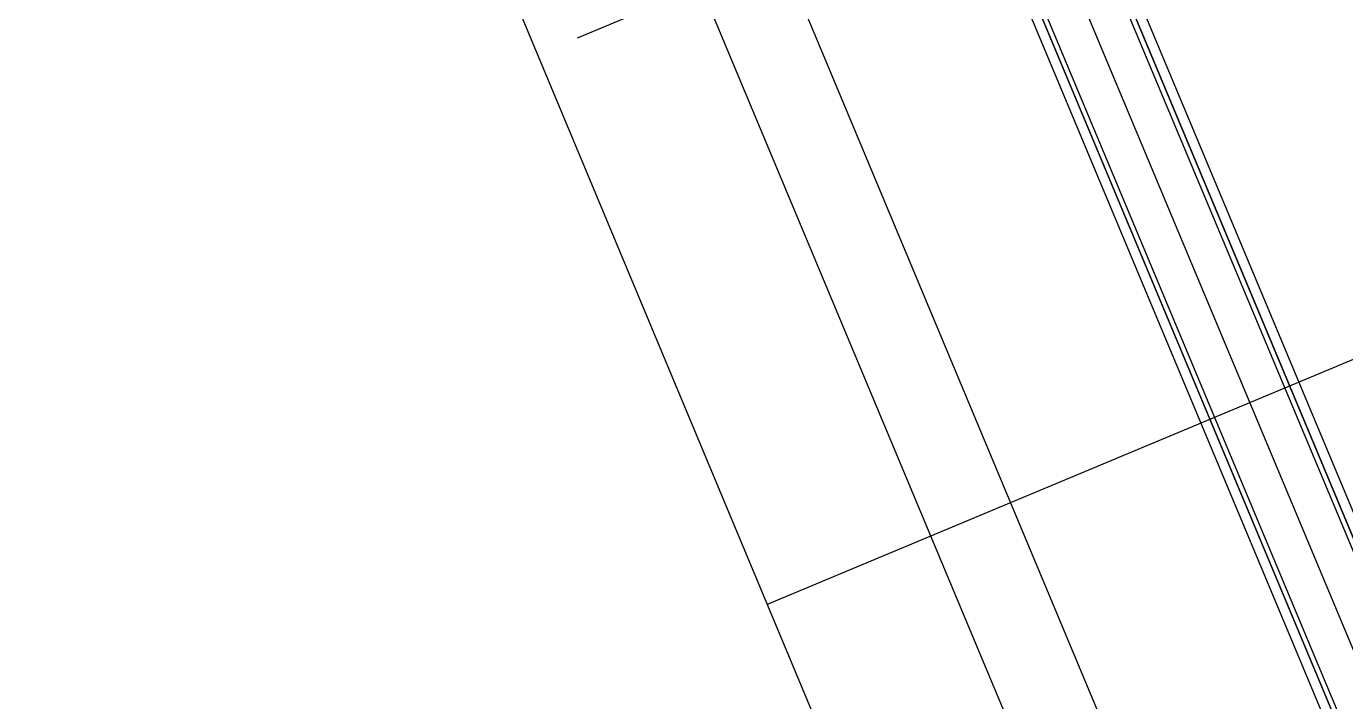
# Model space of a CAD drawing. Header units: millimetres. Extents: x 768159 to 833032, y -1374957 to -1225629.
# Drawn here: x 785957 to 789314, y -1321494 to -1319776 of the extents above; entities that cross this region are included whole.
import ezdxf
from ezdxf.xclip import XClip

# ---------------------------------------------------------------- set-up
doc = ezdxf.new("R2010")
doc.units = ezdxf.units.MM
doc.header["$LTSCALE"] = 10
doc.header["$MEASUREMENT"] = 0
doc.header["$XCLIPFRAME"] = 0
for name, color, linetype in [('I—平顶—分格线', 8, 'Continuous'), ('I—平顶—暖通', 144, 'Continuous'), ('I—平顶—造型', 122, 'Continuous')]:
    doc.layers.add(name, color=color, linetype=linetype)

# ---------------------------------------------------------------- blocks, each defined once
blk = doc.blocks.new('*U1701')
for p, q in [((268.9, 80.6), (3847.1, 80.6)), ((273.6, 75.9), (3842.4, 75.9)), ((273.6, 40.3), (3842.4, 40.3)), ((3847.1, 0), (268.9, 0)), ((3842.4, 4.7), (273.6, 4.7))]:
    blk.add_line(p, q)
blk = doc.blocks.new('70')
at = {"layer": 'I—平顶—分格线', "color": 1}
for centre in [(15, -30), (45, -30), (75, -30), (105, -30), (135, -30), (165, -30), (195, -30), (225, -30), (255, -30), (285, -30), (315, -30), (345, -30), (375, -30), (405, -30), (435, -30), (465, -30), (495, -30), (525, -30), (555, -30), (585, -30), (615, -30), (645, -30), (675, -30), (705, -30), (735, -30), (765, -30), (795, -30), (825, -30), (855, -30), (885, -30), (915, -30), (945, -30), (975, -30), (1005, -30), (1035, -30), (1065, -30), (1095, -30), (1125, -30), (1155, -30), (1185, -30), (1215, -30), (1245, -30), (1275, -30), (1305, -30), (1335, -30), (1365, -30), (30, -100), (60, -100), (90, -100), (120, -100), (150, -100), (180, -100), (210, -100), (240, -100), (270, -100), (300, -100), (330, -100), (360, -100), (390, -100), (420, -100), (450, -100), (480, -100), (510, -100), (540, -100), (570, -100), (600, -100), (630, -100), (660, -100), (690, -100), (720, -100), (750, -100), (780, -100), (810, -100), (840, -100), (870, -100), (900, -100), (930, -100), (960, -100), (990, -100), (1020, -100), (1050, -100), (1080, -100), (1110, -100), (1140, -100), (1170, -100), (1200, -100), (1230, -100), (1260, -100), (1290, -100), (1320, -100), (1350, -100), (1380, -100), (15, -170), (45, -170), (75, -170), (105, -170), (135, -170), (165, -170), (195, -170), (225, -170), (255, -170), (285, -170), (315, -170), (345, -170), (375, -170), (405, -170), (435, -170), (465, -170), (495, -170), (525, -170), (555, -170), (585, -170), (615, -170), (645, -170), (675, -170), (705, -170), (735, -170), (765, -170), (795, -170), (825, -170), (855, -170), (885, -170), (915, -170), (945, -170), (975, -170), (1005, -170), (1035, -170), (1065, -170), (1095, -170), (1125, -170), (1155, -170), (1185, -170), (1215, -170), (1245, -170), (1275, -170), (1305, -170), (1335, -170), (1365, -170), (30, -240), (60, -240), (90, -240), (120, -240), (150, -240), (180, -240), (210, -240), (240, -240), (270, -240), (300, -240), (330, -240), (360, -240), (390, -240), (420, -240), (450, -240), (480, -240), (510, -240), (540, -240), (570, -240), (600, -240), (630, -240), (660, -240), (690, -240), (720, -240), (750, -240), (780, -240), (810, -240), (840, -240), (870, -240), (900, -240), (930, -240), (960, -240), (990, -240), (1020, -240), (1050, -240), (1080, -240), (1110, -240), (1140, -240), (1170, -240), (1200, -240), (1230, -240), (1260, -240), (1290, -240), (1320, -240), (1350, -240), (1380, -240), (15, -310), (45, -310), (75, -310), (105, -310), (135, -310), (165, -310), (195, -310), (225, -310), (255, -310), (285, -310), (315, -310), (345, -310), (375, -310), (405, -310), (435, -310), (465, -310), (495, -310), (525, -310), (555, -310), (585, -310), (615, -310), (645, -310), (675, -310), (705, -310), (735, -310), (765, -310), (795, -310), (825, -310), (855, -310), (885, -310), (915, -310), (945, -310), (975, -310), (1005, -310), (1035, -310), (1065, -310), (1095, -310), (1125, -310), (1155, -310), (1185, -310), (1215, -310), (1245, -310), (1275, -310), (1305, -310), (1335, -310), (1365, -310), (30, -380), (60, -380), (90, -380), (120, -380), (150, -380), (180, -380), (210, -380), (240, -380), (270, -380), (300, -380), (330, -380), (360, -380), (390, -380), (420, -380), (450, -380), (480, -380), (510, -380), (540, -380), (570, -380), (600, -380), (630, -380), (660, -380), (690, -380), (720, -380), (750, -380), (780, -380), (810, -380), (840, -380), (870, -380), (900, -380), (930, -380), (960, -380), (990, -380), (1020, -380), (1050, -380), (1080, -380), (1110, -380), (1140, -380), (1170, -380), (1200, -380), (1230, -380), (1260, -380), (1290, -380), (1320, -380), (1350, -380), (1380, -380), (15, -450), (45, -450), (75, -450), (105, -450), (135, -450), (165, -450), (195, -450), (225, -450), (255, -450), (285, -450), (315, -450), (345, -450), (375, -450), (405, -450), (435, -450), (465, -450), (495, -450), (525, -450), (555, -450), (585, -450), (615, -450), (645, -450), (675, -450), (705, -450), (735, -450), (765, -450), (795, -450), (825, -450), (855, -450), (885, -450), (915, -450), (945, -450), (975, -450), (1005, -450), (1035, -450), (1065, -450), (1095, -450), (1125, -450), (1155, -450), (1185, -450), (1215, -450), (1245, -450), (1275, -450), (1305, -450), (1335, -450), (1365, -450), (30, -520), (60, -520), (90, -520), (120, -520), (150, -520), (180, -520), (210, -520), (240, -520), (270, -520), (300, -520), (330, -520), (360, -520), (390, -520), (420, -520), (450, -520), (480, -520), (510, -520), (540, -520), (570, -520), (600, -520), (630, -520), (660, -520), (690, -520), (720, -520), (750, -520), (780, -520), (810, -520), (840, -520), (870, -520), (900, -520), (930, -520), (960, -520), (990, -520), (1020, -520), (1050, -520), (1080, -520), (1110, -520), (1140, -520), (1170, -520), (1200, -520), (1230, -520), (1260, -520), (1290, -520), (1320, -520), (1350, -520), (1380, -520), (15, -590), (45, -590), (75, -590), (105, -590), (135, -590), (165, -590), (195, -590), (225, -590), (255, -590), (285, -590), (315, -590), (345, -590), (375, -590), (405, -590), (435, -590), (465, -590), (495, -590), (525, -590), (555, -590), (585, -590), (615, -590), (645, -590), (675, -590), (705, -590), (735, -590), (765, -590), (795, -590), (825, -590), (855, -590), (885, -590), (915, -590), (945, -590), (975, -590), (1005, -590), (1035, -590), (1065, -590), (1095, -590), (1125, -590), (1155, -590), (1185, -590), (1215, -590), (1245, -590), (1275, -590), (1305, -590), (1335, -590), (1365, -590), (30, -660), (60, -660), (90, -660), (120, -660), (150, -660), (180, -660), (210, -660), (240, -660), (270, -660), (300, -660), (330, -660), (360, -660), (390, -660), (420, -660), (450, -660), (480, -660), (510, -660), (540, -660), (570, -660), (600, -660), (630, -660), (660, -660), (690, -660), (720, -660), (750, -660), (780, -660), (810, -660), (840, -660), (870, -660), (900, -660), (930, -660), (960, -660), (990, -660), (1020, -660), (1050, -660), (1080, -660), (1110, -660), (1140, -660), (1170, -660), (1200, -660), (1230, -660), (1260, -660), (1290, -660), (1320, -660), (1350, -660), (1380, -660), (15, -730), (45, -730), (75, -730), (105, -730), (135, -730), (165, -730), (195, -730), (225, -730), (255, -730), (285, -730), (315, -730), (345, -730), (375, -730), (405, -730), (435, -730), (465, -730), (495, -730), (525, -730), (555, -730), (585, -730), (615, -730), (645, -730), (675, -730), (705, -730), (735, -730), (765, -730), (795, -730), (825, -730), (855, -730), (885, -730), (915, -730), (945, -730), (975, -730), (1005, -730), (1035, -730), (1065, -730), (1095, -730), (1125, -730), (1155, -730), (1185, -730), (1215, -730), (1245, -730), (1275, -730), (1305, -730), (1335, -730), (1365, -730), (30, -800), (60, -800), (90, -800), (120, -800), (150, -800), (180, -800), (210, -800), (240, -800), (270, -800), (300, -800), (330, -800), (360, -800), (390, -800), (420, -800), (450, -800), (480, -800), (510, -800), (540, -800), (570, -800), (600, -800), (630, -800), (660, -800), (690, -800), (720, -800), (750, -800), (780, -800), (810, -800), (840, -800), (870, -800), (900, -800), (930, -800), (960, -800), (990, -800), (1020, -800), (1050, -800), (1080, -800), (1110, -800), (1140, -800), (1170, -800), (1200, -800), (1230, -800), (1260, -800), (1290, -800), (1320, -800), (1350, -800), (1380, -800), (15, -870), (45, -870), (75, -870), (105, -870), (135, -870), (165, -870), (195, -870), (225, -870), (255, -870), (285, -870), (315, -870), (345, -870), (375, -870), (405, -870), (435, -870), (465, -870), (495, -870), (525, -870), (555, -870), (585, -870), (615, -870), (645, -870), (675, -870), (705, -870), (735, -870), (765, -870), (795, -870), (825, -870), (855, -870), (885, -870), (915, -870), (945, -870), (975, -870), (1005, -870), (1035, -870), (1065, -870), (1095, -870), (1125, -870), (1155, -870), (1185, -870), (1215, -870), (1245, -870), (1275, -870), (1305, -870), (1335, -870), (1365, -870), (30, -940), (60, -940), (90, -940), (120, -940), (150, -940), (180, -940), (210, -940), (240, -940), (270, -940), (300, -940), (330, -940), (360, -940), (390, -940), (420, -940), (450, -940), (480, -940), (510, -940), (540, -940), (570, -940), (600, -940), (630, -940), (660, -940), (690, -940), (720, -940), (750, -940), (780, -940), (810, -940), (840, -940), (870, -940), (900, -940), (930, -940), (960, -940), (990, -940), (1020, -940), (1050, -940), (1080, -940), (1110, -940), (1140, -940), (1170, -940), (1200, -940), (1230, -940), (1260, -940), (1290, -940), (1320, -940), (1350, -940), (1380, -940), (15, -1010), (45, -1010), (75, -1010), (105, -1010), (135, -1010), (165, -1010), (195, -1010), (225, -1010), (255, -1010), (285, -1010), (315, -1010), (345, -1010), (375, -1010), (405, -1010), (435, -1010), (465, -1010), (495, -1010), (525, -1010), (555, -1010), (585, -1010), (615, -1010), (645, -1010), (675, -1010), (705, -1010), (735, -1010), (765, -1010), (795, -1010), (825, -1010), (855, -1010), (885, -1010), (915, -1010), (945, -1010), (975, -1010), (1005, -1010), (1035, -1010), (1065, -1010), (1095, -1010), (1125, -1010), (1155, -1010), (1185, -1010), (1215, -1010), (1245, -1010), (1275, -1010), (1305, -1010), (1335, -1010), (1365, -1010), (30, -1080), (60, -1080), (90, -1080), (120, -1080), (150, -1080), (180, -1080), (210, -1080), (240, -1080), (270, -1080), (300, -1080), (330, -1080), (360, -1080), (390, -1080), (420, -1080), (450, -1080), (480, -1080), (510, -1080), (540, -1080), (570, -1080), (600, -1080), (630, -1080), (660, -1080), (690, -1080), (720, -1080), (750, -1080), (780, -1080), (810, -1080), (840, -1080), (870, -1080), (900, -1080), (930, -1080), (960, -1080), (990, -1080), (1020, -1080), (1050, -1080), (1080, -1080), (1110, -1080), (1140, -1080), (1170, -1080), (1200, -1080), (1230, -1080), (1260, -1080), (1290, -1080), (1320, -1080), (1350, -1080), (1380, -1080), (15, -1150), (45, -1150), (75, -1150), (105, -1150), (135, -1150), (165, -1150), (195, -1150), (225, -1150), (255, -1150), (285, -1150), (315, -1150), (345, -1150), (375, -1150), (405, -1150), (435, -1150), (465, -1150), (495, -1150), (525, -1150), (555, -1150), (585, -1150), (615, -1150), (645, -1150), (675, -1150), (705, -1150), (735, -1150), (765, -1150), (795, -1150), (825, -1150), (855, -1150), (885, -1150), (915, -1150), (945, -1150), (975, -1150), (1005, -1150), (1035, -1150), (1065, -1150), (1095, -1150), (1125, -1150), (1155, -1150), (1185, -1150), (1215, -1150), (1245, -1150), (1275, -1150), (1305, -1150), (1335, -1150), (1365, -1150), (30, -1220), (120, -1220), (150, -1220), (180, -1220), (210, -1220), (240, -1220), (270, -1220), (300, -1220), (330, -1220), (360, -1220), (390, -1220), (420, -1220), (450, -1220), (480, -1220), (510, -1220), (540, -1220), (570, -1220), (600, -1220), (630, -1220), (660, -1220), (690, -1220), (720, -1220), (750, -1220), (780, -1220), (810, -1220), (840, -1220), (870, -1220), (900, -1220), (930, -1220), (960, -1220), (990, -1220), (1020, -1220), (1050, -1220), (1080, -1220), (1110, -1220), (1140, -1220), (1170, -1220), (1200, -1220), (1230, -1220), (1260, -1220), (1290, -1220), (1320, -1220), (1350, -1220), (1380, -1220), (15, -1290), (285, -1290), (315, -1290), (345, -1290), (375, -1290), (405, -1290), (435, -1290), (465, -1290), (495, -1290), (525, -1290), (555, -1290), (585, -1290), (615, -1290), (645, -1290), (675, -1290), (705, -1290), (735, -1290), (765, -1290), (795, -1290), (825, -1290), (855, -1290), (885, -1290), (915, -1290), (945, -1290), (975, -1290), (1005, -1290), (1035, -1290), (1065, -1290), (1095, -1290), (1125, -1290), (1155, -1290), (1185, -1290), (1215, -1290), (1245, -1290), (1275, -1290), (1305, -1290), (1335, -1290), (1365, -1290), (450, -1360), (480, -1360), (510, -1360), (540, -1360), (570, -1360), (600, -1360), (630, -1360), (660, -1360), (690, -1360), (720, -1360), (750, -1360), (780, -1360), (810, -1360), (840, -1360), (870, -1360), (900, -1360), (930, -1360), (960, -1360), (990, -1360), (1020, -1360), (1050, -1360), (1080, -1360), (1110, -1360), (1140, -1360), (1170, -1360), (1200, -1360), (1230, -1360), (1260, -1360), (1290, -1360), (1320, -1360), (1350, -1360), (1380, -1360), (615, -1430), (645, -1430), (675, -1430), (705, -1430), (735, -1430), (765, -1430), (795, -1430), (825, -1430), (855, -1430), (885, -1430), (915, -1430), (945, -1430), (975, -1430), (1005, -1430), (1035, -1430), (1065, -1430), (1095, -1430), (1125, -1430), (1155, -1430), (1185, -1430), (1215, -1430), (1245, -1430), (1275, -1430), (1305, -1430), (1335, -1430), (1365, -1430), (810, -1500), (840, -1500), (870, -1500), (900, -1500), (930, -1500), (960, -1500), (990, -1500), (1020, -1500), (1050, -1500), (1080, -1500), (1110, -1500), (1140, -1500), (1170, -1500), (1200, -1500), (1230, -1500), (1260, -1500), (1290, -1500), (1320, -1500), (1350, -1500), (1380, -1500), (975, -1570), (1005, -1570), (1035, -1570), (1065, -1570), (1095, -1570), (1125, -1570), (1155, -1570), (1185, -1570), (1215, -1570), (1245, -1570), (1275, -1570), (1305, -1570), (1335, -1570), (1365, -1570), (1140, -1640), (1170, -1640), (1200, -1640), (1230, -1640), (1260, -1640), (1290, -1640), (1320, -1640), (1350, -1640), (1380, -1640), (1305, -1710), (1335, -1710), (1365, -1710)]:
    blk.add_circle(centre, 3, dxfattribs=at)
blk = doc.blocks.new('4560')
at = {"layer": 'I—平顶—分格线'}
for centre in [(-80, -35), (-20, -20), (-80, -65), (-20, -50), (-80, -95), (-20, -80), (-140, -110), (-80, -125), (-20, -110), (-140, -140), (-140, -170), (-80, -155), (-20, -140), (-20, -170), (-140, -200), (-80, -185), (-20, -200), (-140, -230), (-80, -215), (-20, -230), (-200, -245), (-140, -260), (-80, -245), (-20, -260), (-200, -275), (-200, -305), (-140, -290), (-80, -275), (-80, -305), (-20, -290), (-200, -335), (-140, -320), (-80, -335), (-20, -320), (-200, -365), (-140, -350), (-80, -365), (-20, -350), (-200, -395), (-140, -380), (-80, -395), (-20, -380), (-260, -410), (-200, -425), (-140, -410), (-80, -425), (-20, -410), (-260, -440), (-260, -470), (-200, -455), (-140, -440), (-140, -470), (-80, -455), (-20, -440), (-20, -470), (-260, -500), (-200, -485), (-140, -500), (-80, -485), (-20, -500), (-260, -530), (-200, -515), (-140, -530), (-80, -515), (-20, -530), (-320, -545), (-260, -560), (-200, -545), (-140, -560), (-80, -545), (-20, -560), (-320, -575), (-320, -605), (-260, -590), (-200, -575), (-200, -605), (-140, -590), (-80, -575), (-80, -605), (-20, -590), (-320, -635), (-260, -620), (-200, -635), (-140, -620), (-80, -635), (-20, -620), (-320, -665), (-260, -650), (-200, -665), (-140, -650), (-80, -665), (-20, -650), (-380, -680), (-320, -695), (-260, -680), (-200, -695), (-140, -680), (-80, -695), (-20, -680), (-380, -710), (-380, -740), (-320, -725), (-260, -710), (-260, -740), (-200, -725), (-140, -710), (-140, -740), (-80, -725), (-20, -710), (-20, -740), (-380, -770), (-320, -755), (-260, -770), (-200, -755), (-140, -770), (-80, -755), (-20, -770), (-380, -800), (-320, -785), (-260, -800), (-200, -785), (-140, -800), (-80, -785), (-20, -800), (-440, -815), (-380, -830), (-320, -815), (-260, -830), (-200, -815), (-140, -830), (-80, -815), (-20, -830), (-440, -845), (-440, -875), (-380, -860), (-320, -845), (-320, -875), (-260, -860), (-200, -845), (-200, -875), (-140, -860), (-80, -845), (-80, -875), (-20, -860), (-440, -905), (-380, -890), (-320, -905), (-260, -890), (-200, -905), (-140, -890), (-80, -905), (-20, -890), (-440, -935), (-380, -920), (-320, -935), (-260, -920), (-200, -935), (-140, -920), (-80, -935), (-20, -920), (-440, -965), (-380, -950), (-320, -965), (-260, -950), (-200, -965), (-140, -950), (-80, -965), (-20, -950), (-500, -980), (-500, -1010), (-440, -995), (-380, -980), (-380, -1010), (-320, -995), (-260, -980), (-260, -1010), (-200, -995), (-140, -980), (-140, -1010), (-80, -995), (-20, -980), (-20, -1010), (-500, -1040), (-440, -1025), (-380, -1040), (-320, -1025), (-260, -1040), (-200, -1025), (-140, -1040), (-80, -1025), (-20, -1040), (-500, -1070), (-440, -1055), (-380, -1070), (-320, -1055), (-260, -1070), (-200, -1055), (-140, -1070), (-80, -1055), (-20, -1070), (-500, -1100), (-440, -1085), (-380, -1100), (-320, -1085), (-260, -1100), (-200, -1085), (-140, -1100), (-80, -1085), (-20, -1100), (-560, -1115), (-500, -1130), (-440, -1115), (-380, -1130), (-320, -1115), (-260, -1130), (-200, -1115), (-140, -1130), (-80, -1115), (-20, -1130), (-560, -1145), (-560, -1175), (-500, -1160), (-440, -1145), (-440, -1175), (-380, -1160), (-320, -1145), (-320, -1175), (-260, -1160), (-200, -1145), (-200, -1175), (-140, -1160), (-80, -1145), (-80, -1175), (-20, -1160), (-560, -1205), (-500, -1190), (-440, -1205), (-380, -1190), (-320, -1205), (-260, -1190), (-200, -1205), (-140, -1190), (-80, -1205), (-20, -1190), (-560, -1235), (-500, -1220), (-440, -1235), (-380, -1220), (-320, -1235), (-260, -1220), (-200, -1235), (-140, -1220), (-80, -1235), (-20, -1220), (-620, -1250), (-560, -1265), (-500, -1250), (-440, -1265), (-380, -1250), (-320, -1265), (-260, -1250), (-200, -1265), (-140, -1250), (-80, -1265), (-20, -1250), (-620, -1280), (-620, -1310), (-560, -1295), (-500, -1280), (-500, -1310), (-440, -1295), (-380, -1280), (-380, -1310), (-320, -1295), (-260, -1280), (-260, -1310), (-200, -1295), (-140, -1280), (-140, -1310), (-80, -1295), (-20, -1280), (-20, -1310), (-620, -1340), (-560, -1325), (-500, -1340), (-440, -1325), (-380, -1340), (-320, -1325), (-260, -1340), (-200, -1325), (-140, -1340), (-80, -1325), (-20, -1340), (-620, -1370), (-560, -1355), (-500, -1370), (-440, -1355), (-380, -1370), (-320, -1355), (-260, -1370), (-200, -1355), (-140, -1370), (-80, -1355), (-20, -1370), (-560, -1385), (-440, -1385), (-320, -1385), (-200, -1385), (-80, -1385)]:
    blk.add_circle(centre, 3, dxfattribs=at)

msp = doc.modelspace()

# ---------------------------------------------------------------- linework, layer by layer
at = {"layer": 'I—平顶—分格线', "extrusion": (0.000109945, 4.5974e-05, 1), "elevation": 26.2}
for points in [[(792348.5, -1324659.4), (788577.2, -1315641.2)], [(786577.9, -1316485), (790346.5, -1325496.6)], [(786374.9, -1316569.9), (790143.5, -1325581.5)], [(787842.7, -1321246), (792981.5, -1319097)], [(787359.5, -1319805.2), (788383.6, -1319377.1)]]:
    msp.add_lwpolyline(points, dxfattribs=at)
at = {"layer": 'I—平顶—造型', "extrusion": (0.000109945, 4.5974e-05, 1)}
for p, q in [((787288.3, -1316188, 52.3), (791056.9, -1325199.5, -52.1)), ((787311.4, -1316178.4, 52.3), (791080, -1325189.9, -52.1)), ((787062.3, -1316282.5, 52.3), (790830.9, -1325294.1, -52.1)), ((789712.9, -1325718.2, -51.6), (785957, -1316736.9, -51.6))]:
    msp.add_line(p, q, dxfattribs=at)
at = {"layer": 'I—平顶—造型', "extrusion": (0.000109945, 4.5974e-05, 1), "elevation": -25.6}
msp.add_lwpolyline([(787085.2, -1316273), (790854.1, -1325284.3)], dxfattribs=at)

# ---------------------------------------------------------------- block references
at = {"layer": 'I—平顶—分格线', "extrusion": (0.000109945, 4.5974e-05, 1)}
ref = msp.add_blockref('4560', (788592.9, -1319864.6, 26.2), dxfattribs=dict(at, rotation=292.694209973109))
XClip(ref).set_block_clipping_path([(-751450.5070978984, -564540.6123097562), (-751150.0505292092, -561571.0528490661), (-751672.381948826, -561518.2039638467), (-751972.8385175152, -564487.7634245367)])
ref = msp.add_blockref('70', (788795, -1319790.9, 26.2), dxfattribs=dict(at, rotation=22.69420997310895))
XClip(ref).set_block_clipping_path([(-561690.0002917072, 751949.3906143534), (-559823.1793513793, 751760.5078452042), (-559684.7644418443, 753128.5301959731), (-561551.5853821724, 753317.4129651223)])
ref = msp.add_blockref('70', (787305.1, -1320414, 26.2), dxfattribs=dict(at, rotation=22.69420997310895))
XClip(ref).set_block_clipping_path([(-560167.4143617639, 751159.6826869242), (-558287.1672159836, 750969.4414699401), (-558234.3184595364, 751491.7716168379), (-560114.5656053165, 751682.0128338223)])
at = {"layer": 'I—平顶—暖通', "extrusion": (0.000109945, 4.5974e-05, 1), "xscale": -2.729779411674138, "yscale": 2.72977941167414, "zscale": 2.729779411674135, "rotation": 112.6958107506439}
msp.add_blockref('*U1701', (787005, -1315510.9, -25.6), dxfattribs=at)

doc.saveas('drawing.dxf')
